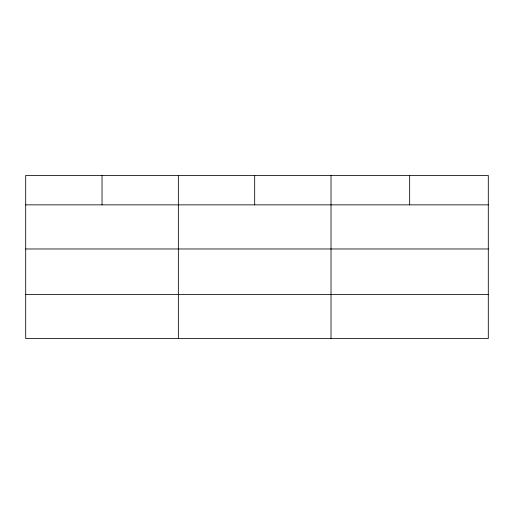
<?xml version="1.0" encoding="UTF-8"?>
<svg xmlns="http://www.w3.org/2000/svg" width="514" height="514" viewBox="0 0 514 514"><rect width="100%" height="100%" fill="white"/><g stroke="black" fill="none" stroke-linecap="round" stroke-linejoin="round"><path stroke-width="0.77" d="M488.3 248.975L488.3 175.46L25.7 175.46L25.7 338.54L488.3 338.54L488.3 248.975L25.7 248.975M25.7 204.861L488.3 204.861M25.7 294.426L488.3 294.426M409.658 175.46L409.658 204.861M331.016 175.46L331.016 338.54M254.687 175.46L254.687 204.861M178.358 175.46L178.358 338.54M102.029 175.46L102.029 204.861"/></g></svg>
